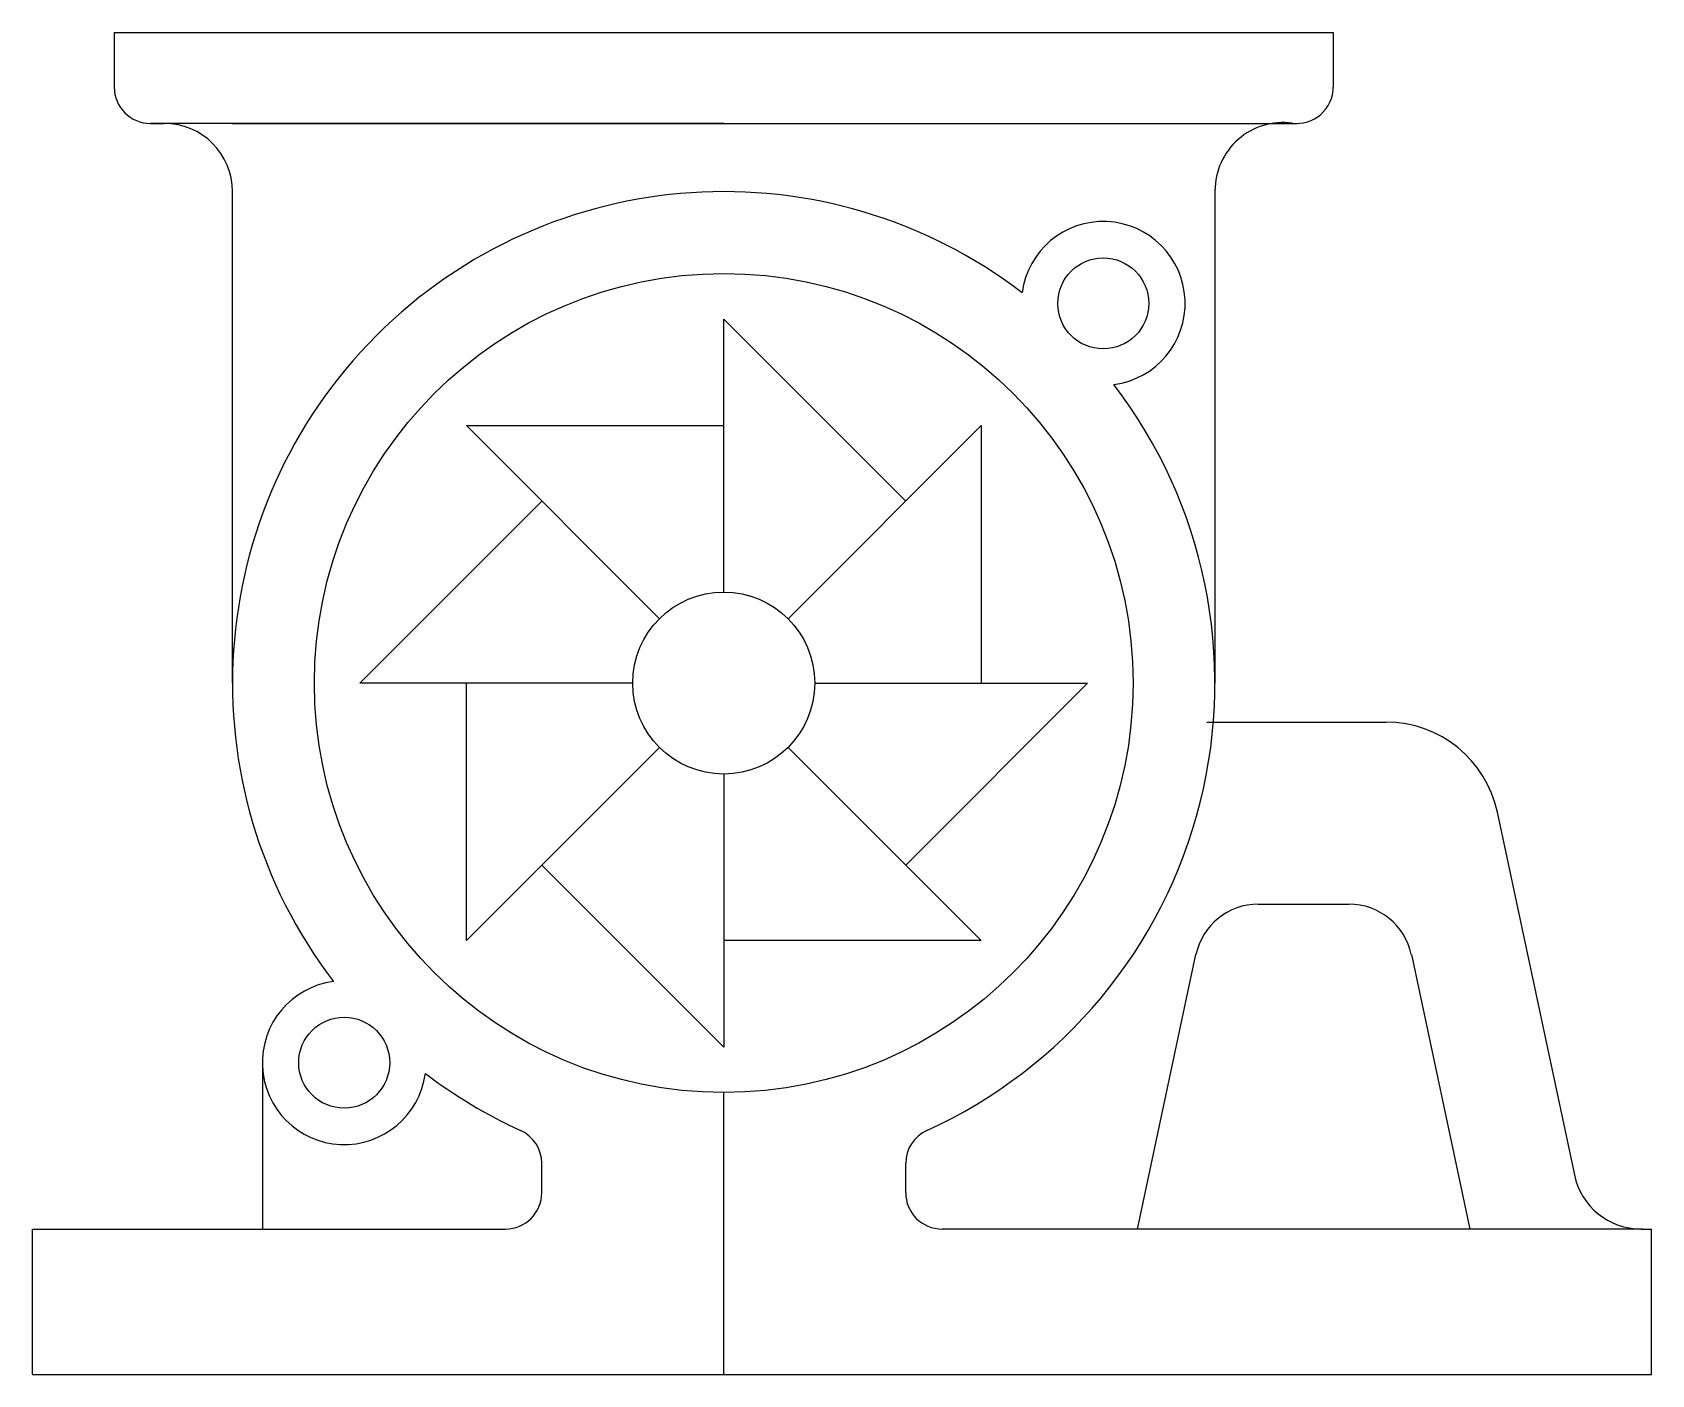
# Model space of a CAD drawing. Header units: millimetres. Extents: x 323 to 501, y 103 to 251.
import ezdxf

# ---------------------------------------------------------------- set-up
doc = ezdxf.new("R2010")
doc.units = ezdxf.units.MM
doc.layers.add('Model-Front', color=7, linetype='Continuous')

msp = doc.modelspace()

# ---------------------------------------------------------------- linework, layer by layer
at = {"layer": 'Model-Front'}
for p, q in [((332.24, 250.87), (466.24, 250.87)), ((332.24, 250.87), (332.24, 244.87)), ((466.24, 250.87), (466.24, 244.87)), ((399.24, 240.87), (336.24, 240.87)), ((336.24, 240.87), (337.74, 240.87)), ((345.24, 240.87), (462.24, 240.87)), ((345.24, 179.37), (345.24, 233.37)), ((453.24, 233.47), (453.24, 179.37)), ((399.24, 189.37), (399.24, 219.37)), ((399.24, 219.37), (419.24, 199.37)), ((392.17, 186.44), (370.96, 207.66)), ((370.96, 207.66), (399.24, 207.66)), ((406.31, 186.44), (427.53, 207.66)), ((427.53, 207.66), (427.53, 179.37)), ((359.24, 179.37), (379.24, 199.37)), ((389.24, 179.37), (359.24, 179.37)), ((370.96, 151.09), (370.96, 179.37)), ((409.24, 179.37), (439.24, 179.37)), ((439.24, 179.37), (419.24, 159.37)), ((452.33, 175.07), (472.06, 175.07)), ((392.17, 172.3), (370.96, 151.09)), ((406.31, 172.3), (427.53, 151.09)), ((399.24, 169.37), (399.24, 139.37)), ((484.28, 165.17), (492.76, 125.31)), ((399.24, 139.37), (379.24, 159.37)), ((458, 155.07), (467.98, 155.07)), ((427.53, 151.09), (399.24, 151.09)), ((444.74, 119.37), (451.15, 149.53)), ((474.83, 149.53), (481.24, 119.37)), ((348.52, 137.65), (348.52, 119.37)), ((399.24, 119.37), (399.24, 134.37)), ((379.24, 123.37), (379.24, 126.57)), ((419.24, 123.37), (419.24, 126.57)), ((399.24, 103.37), (399.24, 125.37)), ((323.24, 103.37), (323.24, 119.37)), ((323.24, 119.37), (375.24, 119.37)), ((500.24, 119.37), (423.24, 119.37)), ((500.09, 119.37), (501.24, 119.37)), ((501.24, 103.37), (501.24, 119.37)), ((323.24, 103.37), (399.24, 103.37)), ((399.24, 103.37), (501.24, 103.37))]:
    msp.add_line(p, q, dxfattribs=at)
for centre, radius in [((440.96, 221.09), 5), ((399.24, 179.37), 45), ((399.24, 179.37), 10), ((357.52, 137.65), 5)]:
    msp.add_circle(centre, radius, dxfattribs=at)
for centre, radius, start, end in [((336.24, 244.87), 4, 180, 270), ((462.24, 244.87), 4, 262.5053, 0), ((337.74, 233.37), 7.5, 0, 90), ((460.74, 233.47), 7.5, 82.5053, 180), ((399.24, 179.37), 54, 52.6017, 217.3983), ((440.96, 221.09), 9, 277.5343, 172.4657), ((399.24, 179.37), 54, 294.4433, 37.3983), ((472.06, 162.57), 12.5, 12, 90), ((458, 148.07), 7, 90, 168), ((467.98, 148.07), 7, 12, 90), ((357.52, 137.65), 9, 97.5343, 352.4657), ((399.24, 179.37), 54, 232.6017, 245.5567), ((375.24, 126.57), 4, 0, 65.5567), ((423.24, 126.57), 4, 114.4433, 180), ((500.09, 126.87), 7.5, 192, 270), ((375.24, 123.37), 4, 270, 0), ((423.24, 123.37), 4, 180, 270)]:
    msp.add_arc(centre, radius, start, end, dxfattribs=at)

doc.saveas('drawing.dxf')
